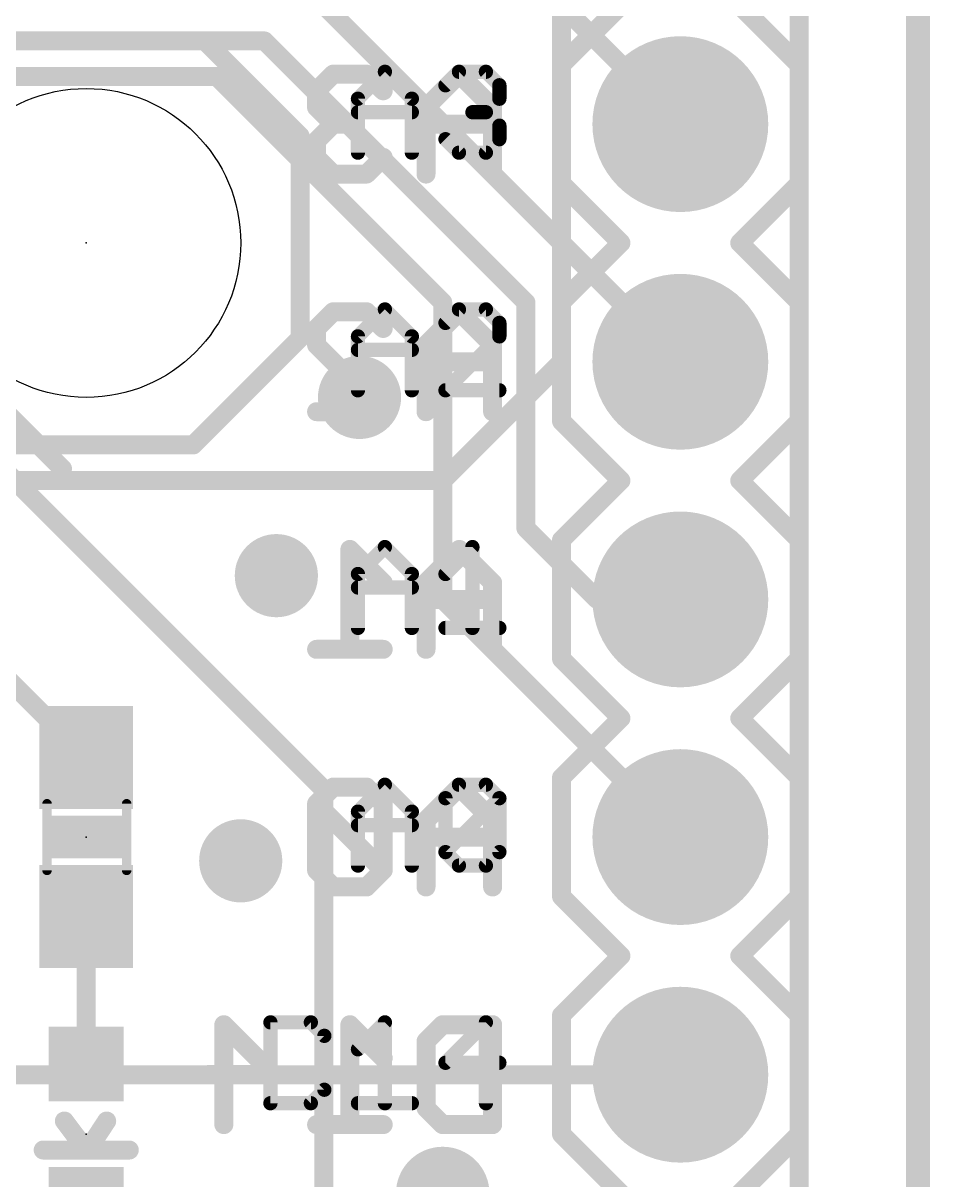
# Model space of a CAD drawing. Extents: x -20 to 87, y -16 to 68.
# Drawn here: x 17.11 to 26.8, y 2.69 to 15.05 of the extents above; entities that cross this region are included whole.
import ezdxf

# ---------------------------------------------------------------- set-up
doc = ezdxf.new("R2010")
doc.units = 0
for name, color, linetype in [('1', 12, 'CONTINUOUS'), ('16', 132, 'CONTINUOUS'), ('17', 110, 'CONTINUOUS'), ('18', 110, 'CONTINUOUS'), ('20', 53, 'CONTINUOUS'), ('21', 41, 'CONTINUOUS'), ('22', 40, 'CONTINUOUS'), ('23', 53, 'CONTINUOUS'), ('51', 53, 'CONTINUOUS')]:
    doc.layers.add(name, color=color, linetype=linetype)

# ---------------------------------------------------------------- blocks, each defined once
blk = doc.blocks.new('RECT')
blk.add_solid([(-0.5, -0.5), (0.5, -0.5), (-0.5, 0.5), (0.5, 0.5)])
blk = doc.blocks.new('ROUNDP')
at = {"const_width": 0.5}
blk.add_lwpolyline([(0, -0.25, 1), (0, 0.25, 1), (0, -0.25)], format="xyb", dxfattribs=at)
blk = doc.blocks.new('PIE')
at = {"const_width": 0.5}
blk.add_lwpolyline([(0, -0.25, 1), (0, 0.25, 1), (0, -0.25)], format="xyb", dxfattribs=at)
blk = doc.blocks.new('ROUNDV')
at = {"const_width": 0.5}
blk.add_lwpolyline([(0, -0.25, 1), (0, 0.25, 1), (0, -0.25)], format="xyb", dxfattribs=at)

msp = doc.modelspace()

# ---------------------------------------------------------------- linework, layer by layer
at = {"layer": '1'}
for points, const_width in [([(26.67, 64.77), (26.67, 0)], 0.254), ([(22.479, 15.621), (24.13, 13.97)], 0.2032), ([(20.32, 15.24), (24.13, 11.43)], 0.2032), ([(16.256, 14.859), (19.685, 14.859)], 0.2032), ([(19.685, 14.859), (22.479, 12.065)], 0.2032), ([(19.177, 14.478), (16.002, 14.478)], 0.2032), ([(21.59, 12.065), (19.177, 14.478)], 0.2032), ([(17.526, 10.287), (15.24, 12.573)], 0.2032), ([(21.59, 8.89), (21.59, 12.065)], 0.2032), ([(22.479, 12.065), (22.479, 9.652)], 0.2032), ([(20.32, 6.858), (15.748, 11.43)], 0.2032), ([(22.479, 9.652), (23.241, 8.89)], 0.2032), ([(24.13, 6.35), (21.59, 8.89)], 0.2032), ([(23.241, 8.89), (24.13, 8.89)], 0.2032), ([(16.725, 8.255), (17.78, 7.2)], 0.2032), ([(20.32, 2.54), (20.32, 6.858)], 0.2032), ([(17.78, 3.925), (17.78, 5.5)], 0.2032)]:
    msp.add_lwpolyline(points, dxfattribs=dict(at, const_width=const_width))
at = {"layer": '1', "const_width": 0.1016}
for points in [[(19.7209, 14.8949, 1), (19.6491, 14.8231)], [(19.685, 14.8082, 1), (19.685, 14.9098)], [(19.2129, 14.5139, 1), (19.1411, 14.4421)], [(19.177, 14.4272, 1), (19.177, 14.5288)], [(24.0941, 13.9341, 1), (24.1659, 14.0059)], [(21.6408, 12.065, 1), (21.5392, 12.065)], [(21.5541, 12.0291, 1), (21.6259, 12.1009)], [(22.5298, 12.065, 1), (22.4282, 12.065)], [(22.4431, 12.0291, 1), (22.5149, 12.1009)], [(24.0941, 11.3941, 1), (24.1659, 11.4659)], [(17.4901, 10.2511, 1), (17.5619, 10.3229)], [(22.5149, 9.6879, 1), (22.4431, 9.6161)], [(22.4282, 9.652, 1), (22.5298, 9.652)], [(21.6259, 8.9259, 1), (21.5541, 8.8541)], [(21.5392, 8.89, 1), (21.6408, 8.89)], [(23.241, 8.9408, 1), (23.241, 8.8392)], [(23.2051, 8.8541, 1), (23.2769, 8.9259)], [(24.13, 8.8392, 1), (24.13, 8.9408)], [(17.7441, 7.1641, 1), (17.8159, 7.2359)], [(20.3708, 6.858, 1), (20.2692, 6.858)], [(20.2841, 6.8221, 1), (20.3559, 6.8939)], [(24.0941, 6.3141, 1), (24.1659, 6.3859)], [(17.8308, 5.5, 1), (17.7292, 5.5)], [(17.7292, 3.925, 1), (17.8308, 3.925)]]:
    msp.add_lwpolyline(points, format="xyb", dxfattribs=at)
at = {"layer": '16'}
for points, const_width in [([(26.67, 64.77), (26.67, 0)], 0.254), ([(22.86, 11.43), (22.86, 21.59)], 0.2032), ([(19.05, 14.859), (16.891, 14.859)], 0.2032), ([(20.066, 13.843), (19.05, 14.859)], 0.2032), ([(20.066, 11.684), (20.066, 13.843)], 0.2032), ([(18.923, 10.541), (20.066, 11.684)], 0.2032), ([(21.59, 10.16), (22.86, 11.43)], 0.2032), ([(16.637, 10.541), (18.923, 10.541)], 0.2032), ([(15.24, 10.16), (21.59, 10.16)], 0.2032), ([(15.24, 3.81), (24.13, 3.81)], 0.2032)]:
    msp.add_lwpolyline(points, dxfattribs=dict(at, const_width=const_width))
at = {"layer": '16', "const_width": 0.1016}
for points in [[(19.0859, 14.8949, 1), (19.0141, 14.8231)], [(19.05, 14.8082, 1), (19.05, 14.9098)], [(20.1168, 13.843, 1), (20.0152, 13.843)], [(20.0301, 13.8071, 1), (20.1019, 13.8789)], [(20.1019, 11.6481, 1), (20.0301, 11.7199)], [(20.0152, 11.684, 1), (20.1168, 11.684)], [(22.8959, 11.3941, 1), (22.8241, 11.4659)], [(22.8092, 11.43, 1), (22.9108, 11.43)], [(18.923, 10.4902, 1), (18.923, 10.5918)], [(18.8871, 10.5769, 1), (18.9589, 10.5051)], [(21.5541, 10.1959, 1), (21.6259, 10.1241)], [(21.59, 10.1092, 1), (21.59, 10.2108)], [(24.13, 3.7592, 1), (24.13, 3.8608)]]:
    msp.add_lwpolyline(points, format="xyb", dxfattribs=at)
at = {"layer": '20', "const_width": 0.2032}
msp.add_lwpolyline([(25.4, 43.18), (25.4, 0)], dxfattribs=at)
at = {"layer": '20'}
msp.add_circle((17.78, 12.7), 1.651, dxfattribs=at)
at = {"layer": '21'}
for points, const_width in [([(22.86, 14.605), (23.495, 15.24)], 0.2032), ([(24.765, 15.24), (25.4, 14.605)], 0.2032), ([(20.6842, 14.2414), (20.9723, 14.5295)], 0.1524), ([(20.9723, 14.5295), (21.2604, 14.2414)], 0.1524), ([(21.6197, 14.3855), (21.7637, 14.5295)], 0.1524), ([(21.7637, 14.5295), (22.0519, 14.5295)], 0.1524), ([(22.0519, 14.5295), (22.1959, 14.3855)], 0.1524), ([(22.86, 13.335), (22.86, 14.605)], 0.2032), ([(25.4, 14.605), (25.4, 13.335)], 0.2032), ([(22.1959, 14.3855), (22.1959, 14.2414)], 0.1524), ([(20.6842, 13.6652), (20.6842, 14.2414)], 0.1524), ([(21.2604, 14.2414), (21.2604, 13.6652)], 0.1524), ([(22.1959, 14.2414), (22.0519, 14.0974)], 0.1524), ([(20.6842, 14.0974), (21.2604, 14.0974)], 0.1524), ([(22.0519, 14.0974), (21.9078, 14.0974)], 0.1524), ([(22.0519, 14.0974), (22.1959, 13.9533)], 0.1524), ([(22.1959, 13.9533), (22.1959, 13.8093)], 0.1524), ([(21.7637, 13.6652), (21.6197, 13.8093)], 0.1524), ([(22.1959, 13.8093), (22.0519, 13.6652)], 0.1524), ([(22.0519, 13.6652), (21.7637, 13.6652)], 0.1524), ([(23.495, 12.7), (22.86, 13.335)], 0.2032), ([(25.4, 13.335), (24.765, 12.7)], 0.2032), ([(22.86, 12.065), (23.495, 12.7)], 0.2032), ([(24.765, 12.7), (25.4, 12.065)], 0.2032), ([(22.86, 10.795), (22.86, 12.065)], 0.2032), ([(25.4, 12.065), (25.4, 10.795)], 0.2032), ([(20.6842, 11.7014), (20.9723, 11.9895)], 0.1524), ([(20.9723, 11.9895), (21.2604, 11.7014)], 0.1524), ([(21.7637, 11.9895), (21.6197, 11.8455)], 0.1524), ([(22.0519, 11.9895), (21.7637, 11.9895)], 0.1524), ([(22.1959, 11.8455), (22.0519, 11.9895)], 0.1524), ([(22.1959, 11.7014), (22.1959, 11.8455)], 0.1524), ([(20.6842, 11.1252), (20.6842, 11.7014)], 0.1524), ([(21.2604, 11.7014), (21.2604, 11.1252)], 0.1524), ([(21.6197, 11.1252), (22.1959, 11.7014)], 0.1524), ([(20.6842, 11.5574), (21.2604, 11.5574)], 0.1524), ([(22.1959, 11.1252), (21.6197, 11.1252)], 0.1524), ([(23.495, 10.16), (22.86, 10.795)], 0.2032), ([(25.4, 10.795), (24.765, 10.16)], 0.2032), ([(23.495, 10.16), (22.86, 9.525)], 0.2032), ([(25.4, 9.525), (24.765, 10.16)], 0.2032), ([(20.6842, 9.1614), (20.9723, 9.4495)], 0.1524), ([(20.9723, 9.4495), (21.2604, 9.1614)], 0.1524), ([(21.6197, 9.1614), (21.9078, 9.4495)], 0.1524), ([(21.9078, 9.4495), (21.9078, 8.5852)], 0.1524), ([(22.86, 8.255), (22.86, 9.525)], 0.2032), ([(25.4, 9.525), (25.4, 8.255)], 0.2032), ([(20.6842, 8.5852), (20.6842, 9.1614)], 0.1524), ([(21.2604, 9.1614), (21.2604, 8.5852)], 0.1524), ([(20.6842, 9.0174), (21.2604, 9.0174)], 0.1524), ([(21.6197, 8.5852), (22.1959, 8.5852)], 0.1524), ([(23.495, 7.62), (22.86, 8.255)], 0.2032), ([(25.4, 8.255), (24.765, 7.62)], 0.2032), ([(22.86, 6.985), (23.495, 7.62)], 0.2032), ([(24.765, 7.62), (25.4, 6.985)], 0.2032), ([(22.86, 5.715), (22.86, 6.985)], 0.2032), ([(25.4, 6.985), (25.4, 5.715)], 0.2032), ([(20.6842, 6.6214), (20.9723, 6.9095)], 0.1524), ([(20.9723, 6.9095), (21.2604, 6.6214)], 0.1524), ([(21.6197, 6.7655), (21.7637, 6.9095)], 0.1524), ([(21.7637, 6.9095), (22.0519, 6.9095)], 0.1524), ([(22.0519, 6.9095), (22.1959, 6.7655)], 0.1524), ([(21.6197, 6.1893), (21.6197, 6.7655)], 0.1524), ([(21.6197, 6.1893), (22.1959, 6.7655)], 0.1524), ([(22.1959, 6.7655), (22.1959, 6.1893)], 0.1524), ([(20.6842, 6.0452), (20.6842, 6.6214)], 0.1524), ([(21.2604, 6.6214), (21.2604, 6.0452)], 0.1524), ([(20.6842, 6.4774), (21.2604, 6.4774)], 0.1524), ([(21.7637, 6.0452), (21.6197, 6.1893)], 0.1524), ([(22.1959, 6.1893), (22.0519, 6.0452)], 0.1524), ([(22.0519, 6.0452), (21.7637, 6.0452)], 0.1524), ([(23.495, 5.08), (22.86, 5.715)], 0.2032), ([(25.4, 5.715), (24.765, 5.08)], 0.2032), ([(22.86, 4.445), (23.495, 5.08)], 0.2032), ([(24.765, 5.08), (25.4, 4.445)], 0.2032), ([(22.86, 3.175), (22.86, 4.445)], 0.2032), ([(25.4, 4.445), (25.4, 3.175)], 0.2032), ([(19.7486, 4.3695), (19.7486, 3.5052)], 0.1524), ([(20.1808, 4.3695), (19.7486, 4.3695)], 0.1524), ([(20.3249, 4.2255), (20.1808, 4.3695)], 0.1524), ([(20.6842, 4.0814), (20.9723, 4.3695)], 0.1524), ([(20.9723, 4.3695), (20.9723, 3.5052)], 0.1524), ([(22.0519, 4.3695), (21.6197, 3.9374)], 0.1524), ([(22.0519, 3.5052), (22.0519, 4.3695)], 0.1524), ([(20.3249, 3.6493), (20.3249, 4.2255)], 0.1524), ([(21.6197, 3.9374), (22.1959, 3.9374)], 0.1524), ([(20.1808, 3.5052), (20.3249, 3.6493)], 0.1524), ([(19.7486, 3.5052), (20.1808, 3.5052)], 0.1524), ([(20.6842, 3.5052), (21.2604, 3.5052)], 0.1524), ([(17.78, 3.005), (17.5462, 3.315)], 0.2032), ([(17.8054, 3.0204), (17.9984, 3.315)], 0.2032), ([(23.495, 2.54), (22.86, 3.175)], 0.2032), ([(25.4, 3.175), (24.765, 2.54)], 0.2032), ([(17.32, 3.005), (17.78, 3.005)], 0.2032), ([(18.24, 3.005), (17.78, 3.005)], 0.2032)]:
    msp.add_lwpolyline(points, dxfattribs=dict(at, const_width=const_width))
for points, const_width in [([(20.9992, 14.5565, 1), (20.9453, 14.5026)], 0.0762), ([(20.9992, 14.5026, 1), (20.9453, 14.5565)], 0.0762), ([(21.7637, 14.5676, 1), (21.7637, 14.4914)], 0.0762), ([(21.7907, 14.5026, 1), (21.7368, 14.5565)], 0.0762), ([(22.0788, 14.5565, 1), (22.0249, 14.5026)], 0.0762), ([(22.0519, 14.4914, 1), (22.0519, 14.5676)], 0.0762), ([(22.9108, 14.605, 1), (22.8092, 14.605)], 0.1016), ([(22.8241, 14.6409, 1), (22.8959, 14.5691)], 0.1016), ([(25.4508, 14.605, 1), (25.3492, 14.605)], 0.1016), ([(25.3641, 14.5691, 1), (25.4359, 14.6409)], 0.1016), ([(21.5927, 14.4124, 1), (21.6466, 14.3585)], 0.0762), ([(22.234, 14.3855, 1), (22.1578, 14.3855)], 0.0762), ([(22.169, 14.3585, 1), (22.2228, 14.4124)], 0.0762), ([(20.6572, 14.2684, 1), (20.7111, 14.2145)], 0.0762), ([(20.7223, 14.2414, 1), (20.6461, 14.2414)], 0.0762), ([(21.2985, 14.2414, 1), (21.2223, 14.2414)], 0.0762), ([(21.2334, 14.2145, 1), (21.2873, 14.2684)], 0.0762), ([(22.1578, 14.2414, 1), (22.234, 14.2414)], 0.0762), ([(22.2228, 14.2145, 1), (22.169, 14.2684)], 0.0762), ([(20.6842, 14.1355, 1), (20.6842, 14.0593)], 0.0762), ([(21.2604, 14.0593, 1), (21.2604, 14.1355)], 0.0762), ([(21.9078, 14.1355, 1), (21.9078, 14.0593)], 0.0762), ([(22.0788, 14.1243, 1), (22.0249, 14.0704)], 0.0762), ([(22.0249, 14.1243, 1), (22.0788, 14.0704)], 0.0762), ([(22.0519, 14.0593, 1), (22.0519, 14.1355)], 0.0762), ([(22.234, 13.9533, 1), (22.1578, 13.9533)], 0.0762), ([(22.169, 13.9264, 1), (22.2228, 13.9803)], 0.0762), ([(21.6466, 13.8362, 1), (21.5927, 13.7823)], 0.0762), ([(22.1578, 13.8093, 1), (22.234, 13.8093)], 0.0762), ([(22.2228, 13.7823, 1), (22.169, 13.8362)], 0.0762), ([(21.7637, 13.7033, 1), (21.7637, 13.6271)], 0.0762), ([(21.7368, 13.6383, 1), (21.7907, 13.6921)], 0.0762), ([(22.0249, 13.6921, 1), (22.0788, 13.6383)], 0.0762), ([(22.0519, 13.6271, 1), (22.0519, 13.7033)], 0.0762), ([(20.6461, 13.6652, 1), (20.7223, 13.6652)], 0.0762), ([(21.2223, 13.6652, 1), (21.2985, 13.6652)], 0.0762), ([(22.8959, 13.3709, 1), (22.8241, 13.2991)], 0.1016), ([(22.8092, 13.335, 1), (22.9108, 13.335)], 0.1016), ([(25.3492, 13.335, 1), (25.4508, 13.335)], 0.1016), ([(25.4359, 13.2991, 1), (25.3641, 13.3709)], 0.1016), ([(23.5309, 12.6641, 1), (23.4591, 12.7359)], 0.1016), ([(23.4591, 12.6641, 1), (23.5309, 12.7359)], 0.1016), ([(24.8009, 12.7359, 1), (24.7291, 12.6641)], 0.1016), ([(24.7291, 12.7359, 1), (24.8009, 12.6641)], 0.1016), ([(22.9108, 12.065, 1), (22.8092, 12.065)], 0.1016), ([(22.8241, 12.1009, 1), (22.8959, 12.0291)], 0.1016), ([(25.4508, 12.065, 1), (25.3492, 12.065)], 0.1016), ([(25.3641, 12.0291, 1), (25.4359, 12.1009)], 0.1016), ([(20.9992, 12.0165, 1), (20.9453, 11.9626)], 0.0762), ([(20.9992, 11.9626, 1), (20.9453, 12.0165)], 0.0762), ([(21.7637, 12.0276, 1), (21.7637, 11.9514)], 0.0762), ([(21.7907, 11.9626, 1), (21.7368, 12.0165)], 0.0762), ([(22.0788, 12.0165, 1), (22.0249, 11.9626)], 0.0762), ([(22.0519, 11.9514, 1), (22.0519, 12.0276)], 0.0762), ([(21.5927, 11.8724, 1), (21.6466, 11.8185)], 0.0762), ([(22.234, 11.8455, 1), (22.1578, 11.8455)], 0.0762), ([(22.169, 11.8185, 1), (22.2228, 11.8724)], 0.0762), ([(20.6572, 11.7284, 1), (20.7111, 11.6745)], 0.0762), ([(20.7223, 11.7014, 1), (20.6461, 11.7014)], 0.0762), ([(21.2985, 11.7014, 1), (21.2223, 11.7014)], 0.0762), ([(21.2334, 11.6745, 1), (21.2873, 11.7284)], 0.0762), ([(22.2228, 11.6745, 1), (22.169, 11.7284)], 0.0762), ([(20.6842, 11.5955, 1), (20.6842, 11.5193)], 0.0762), ([(21.2604, 11.5193, 1), (21.2604, 11.5955)], 0.0762), ([(22.1578, 11.7014, 1), (22.234, 11.7014)], 0.0762), ([(20.6461, 11.1252, 1), (20.7223, 11.1252)], 0.0762), ([(21.2223, 11.1252, 1), (21.2985, 11.1252)], 0.0762), ([(21.6197, 11.1633, 1), (21.6197, 11.0871)], 0.0762), ([(21.5927, 11.1521, 1), (21.6466, 11.0983)], 0.0762), ([(22.1959, 11.0871, 1), (22.1959, 11.1633)], 0.0762), ([(22.8959, 10.8309, 1), (22.8241, 10.7591)], 0.1016), ([(25.4359, 10.7591, 1), (25.3641, 10.8309)], 0.1016), ([(22.8092, 10.795, 1), (22.9108, 10.795)], 0.1016), ([(25.3492, 10.795, 1), (25.4508, 10.795)], 0.1016), ([(23.5309, 10.1241, 1), (23.4591, 10.1959)], 0.1016), ([(23.4591, 10.1241, 1), (23.5309, 10.1959)], 0.1016), ([(24.8009, 10.1959, 1), (24.7291, 10.1241)], 0.1016), ([(24.7291, 10.1959, 1), (24.8009, 10.1241)], 0.1016), ([(20.9992, 9.4765, 1), (20.9453, 9.4226)], 0.0762), ([(20.9992, 9.4226, 1), (20.9453, 9.4765)], 0.0762), ([(21.9459, 9.4495, 1), (21.8697, 9.4495)], 0.0762), ([(21.9347, 9.4226, 1), (21.8809, 9.4765)], 0.0762), ([(22.9108, 9.525, 1), (22.8092, 9.525)], 0.1016), ([(22.8241, 9.5609, 1), (22.8959, 9.4891)], 0.1016), ([(25.4508, 9.525, 1), (25.3492, 9.525)], 0.1016), ([(25.3641, 9.4891, 1), (25.4359, 9.5609)], 0.1016), ([(20.6572, 9.1884, 1), (20.7111, 9.1345)], 0.0762), ([(20.7223, 9.1614, 1), (20.6461, 9.1614)], 0.0762), ([(21.2985, 9.1614, 1), (21.2223, 9.1614)], 0.0762), ([(21.2334, 9.1345, 1), (21.2873, 9.1884)], 0.0762), ([(21.5927, 9.1884, 1), (21.6466, 9.1345)], 0.0762), ([(20.6842, 9.0555, 1), (20.6842, 8.9793)], 0.0762), ([(21.2604, 8.9793, 1), (21.2604, 9.0555)], 0.0762), ([(21.6197, 8.6233, 1), (21.6197, 8.5471)], 0.0762), ([(22.1959, 8.5471, 1), (22.1959, 8.6233)], 0.0762), ([(20.6461, 8.5852, 1), (20.7223, 8.5852)], 0.0762), ([(21.2223, 8.5852, 1), (21.2985, 8.5852)], 0.0762), ([(21.8697, 8.5852, 1), (21.9459, 8.5852)], 0.0762), ([(22.8959, 8.2909, 1), (22.8241, 8.2191)], 0.1016), ([(22.8092, 8.255, 1), (22.9108, 8.255)], 0.1016), ([(25.3492, 8.255, 1), (25.4508, 8.255)], 0.1016), ([(25.4359, 8.2191, 1), (25.3641, 8.2909)], 0.1016), ([(23.5309, 7.5841, 1), (23.4591, 7.6559)], 0.1016), ([(23.4591, 7.5841, 1), (23.5309, 7.6559)], 0.1016), ([(24.8009, 7.6559, 1), (24.7291, 7.5841)], 0.1016), ([(24.7291, 7.6559, 1), (24.8009, 7.5841)], 0.1016), ([(22.9108, 6.985, 1), (22.8092, 6.985)], 0.1016), ([(22.8241, 7.0209, 1), (22.8959, 6.9491)], 0.1016), ([(25.4508, 6.985, 1), (25.3492, 6.985)], 0.1016), ([(25.3641, 6.9491, 1), (25.4359, 7.0209)], 0.1016), ([(20.9992, 6.9365, 1), (20.9453, 6.8826)], 0.0762), ([(20.9992, 6.8826, 1), (20.9453, 6.9365)], 0.0762), ([(21.7637, 6.9476, 1), (21.7637, 6.8714)], 0.0762), ([(21.7907, 6.8826, 1), (21.7368, 6.9365)], 0.0762), ([(22.0788, 6.9365, 1), (22.0249, 6.8826)], 0.0762), ([(22.0519, 6.8714, 1), (22.0519, 6.9476)], 0.0762), ([(21.5927, 6.7924, 1), (21.6466, 6.7385)], 0.0762), ([(21.6578, 6.7655, 1), (21.5816, 6.7655)], 0.0762), ([(22.234, 6.7655, 1), (22.1578, 6.7655)], 0.0762), ([(22.2228, 6.7385, 1), (22.169, 6.7924)], 0.0762), ([(22.169, 6.7385, 1), (22.2228, 6.7924)], 0.0762), ([(20.6572, 6.6484, 1), (20.7111, 6.5945)], 0.0762), ([(20.7223, 6.6214, 1), (20.6461, 6.6214)], 0.0762), ([(21.2985, 6.6214, 1), (21.2223, 6.6214)], 0.0762), ([(21.2334, 6.5945, 1), (21.2873, 6.6484)], 0.0762), ([(20.6842, 6.5155, 1), (20.6842, 6.4393)], 0.0762), ([(21.2604, 6.4393, 1), (21.2604, 6.5155)], 0.0762), ([(21.6466, 6.2162, 1), (21.5927, 6.1623)], 0.0762), ([(21.5927, 6.2162, 1), (21.6466, 6.1623)], 0.0762), ([(21.5816, 6.1893, 1), (21.6578, 6.1893)], 0.0762), ([(22.1578, 6.1893, 1), (22.234, 6.1893)], 0.0762), ([(22.2228, 6.1623, 1), (22.169, 6.2162)], 0.0762), ([(20.6461, 6.0452, 1), (20.7223, 6.0452)], 0.0762), ([(21.2223, 6.0452, 1), (21.2985, 6.0452)], 0.0762), ([(21.7637, 6.0833, 1), (21.7637, 6.0071)], 0.0762), ([(21.7368, 6.0183, 1), (21.7907, 6.0721)], 0.0762), ([(22.0249, 6.0721, 1), (22.0788, 6.0183)], 0.0762), ([(22.0519, 6.0071, 1), (22.0519, 6.0833)], 0.0762), ([(22.8959, 5.7509, 1), (22.8241, 5.6791)], 0.1016), ([(25.4359, 5.6791, 1), (25.3641, 5.7509)], 0.1016), ([(22.8092, 5.715, 1), (22.9108, 5.715)], 0.1016), ([(25.3492, 5.715, 1), (25.4508, 5.715)], 0.1016), ([(23.5309, 5.0441, 1), (23.4591, 5.1159)], 0.1016), ([(23.4591, 5.0441, 1), (23.5309, 5.1159)], 0.1016), ([(24.8009, 5.1159, 1), (24.7291, 5.0441)], 0.1016), ([(24.7291, 5.1159, 1), (24.8009, 5.0441)], 0.1016), ([(22.9108, 4.445, 1), (22.8092, 4.445)], 0.1016), ([(22.8241, 4.4809, 1), (22.8959, 4.4091)], 0.1016), ([(25.4508, 4.445, 1), (25.3492, 4.445)], 0.1016), ([(25.3641, 4.4091, 1), (25.4359, 4.4809)], 0.1016), ([(19.7867, 4.3695, 1), (19.7105, 4.3695)], 0.0762), ([(19.7486, 4.4076, 1), (19.7486, 4.3314)], 0.0762), ([(20.2078, 4.3965, 1), (20.1539, 4.3426)], 0.0762), ([(20.1808, 4.3314, 1), (20.1808, 4.4076)], 0.0762), ([(21.0104, 4.3695, 1), (20.9342, 4.3695)], 0.0762), ([(20.9992, 4.3426, 1), (20.9453, 4.3965)], 0.0762), ([(22.09, 4.3695, 1), (22.0138, 4.3695)], 0.0762), ([(22.0788, 4.3426, 1), (22.0249, 4.3965)], 0.0762), ([(20.363, 4.2255, 1), (20.2868, 4.2255)], 0.0762), ([(20.2979, 4.1985, 1), (20.3518, 4.2524)], 0.0762), ([(20.6572, 4.1084, 1), (20.7111, 4.0545)], 0.0762), ([(21.5927, 3.9643, 1), (21.6466, 3.9104)], 0.0762), ([(21.6197, 3.9755, 1), (21.6197, 3.8993)], 0.0762), ([(22.1959, 3.8993, 1), (22.1959, 3.9755)], 0.0762), ([(20.3518, 3.6223, 1), (20.2979, 3.6762)], 0.0762), ([(20.2868, 3.6493, 1), (20.363, 3.6493)], 0.0762), ([(19.7486, 3.5433, 1), (19.7486, 3.4671)], 0.0762), ([(19.7105, 3.5052, 1), (19.7867, 3.5052)], 0.0762), ([(20.1539, 3.5321, 1), (20.2078, 3.4783)], 0.0762), ([(20.1808, 3.4671, 1), (20.1808, 3.5433)], 0.0762), ([(20.6842, 3.5433, 1), (20.6842, 3.4671)], 0.0762), ([(20.9342, 3.5052, 1), (21.0104, 3.5052)], 0.0762), ([(21.2604, 3.4671, 1), (21.2604, 3.5433)], 0.0762), ([(22.0138, 3.5052, 1), (22.09, 3.5052)], 0.0762), ([(17.5868, 3.3456, 1), (17.5056, 3.2844)], 0.1016), ([(18.0409, 3.2872, 1), (17.9559, 3.3428)], 0.1016), ([(22.8959, 3.2109, 1), (22.8241, 3.1391)], 0.1016), ([(22.8092, 3.175, 1), (22.9108, 3.175)], 0.1016), ([(25.3492, 3.175, 1), (25.4508, 3.175)], 0.1016), ([(25.4359, 3.1391, 1), (25.3641, 3.2109)], 0.1016), ([(17.32, 3.0558, 1), (17.32, 2.9542)], 0.1016), ([(17.78, 3.0558, 1), (17.78, 2.9542)], 0.1016), ([(17.7629, 3.0482, 1), (17.8479, 2.9926)], 0.1016), ([(17.78, 2.9542, 1), (17.78, 3.0558)], 0.1016), ([(18.24, 2.9542, 1), (18.24, 3.0558)], 0.1016), ([(17.7394, 2.9744, 1), (17.8206, 3.0356)], 0.1016)]:
    msp.add_lwpolyline(points, format="xyb", dxfattribs=dict(at, const_width=const_width))
at = {"layer": '22', "const_width": 0.2032}
for points in [[(20.4201, 14.5043), (20.2422, 14.3264)], [(20.7761, 14.5043), (20.4201, 14.5043)], [(20.954, 14.3264), (20.7761, 14.5043)], [(21.7675, 14.5043), (21.4116, 14.1484)], [(22.1234, 14.1484), (21.7675, 14.5043)], [(20.2422, 14.3264), (20.2422, 14.1484)], [(20.2422, 14.1484), (20.4201, 13.9705)], [(21.4116, 14.1484), (21.4116, 13.4366)], [(22.1234, 13.4366), (22.1234, 14.1484)], [(20.4201, 13.9705), (20.2422, 13.7925)], [(20.4201, 13.9705), (20.5981, 13.9705)], [(22.1234, 13.9705), (21.4116, 13.9705)], [(20.2422, 13.7925), (20.2422, 13.6146)], [(20.2422, 13.6146), (20.4201, 13.4366)], [(20.7761, 13.4366), (20.954, 13.6146)], [(20.4201, 13.4366), (20.7761, 13.4366)], [(20.2422, 11.7864), (20.4201, 11.9643)], [(20.4201, 11.9643), (20.7761, 11.9643)], [(20.7761, 11.9643), (20.954, 11.7864)], [(21.7675, 11.9643), (21.4116, 11.6084)], [(22.1234, 11.6084), (21.7675, 11.9643)], [(20.2422, 11.6084), (20.2422, 11.7864)], [(20.954, 10.8966), (20.2422, 11.6084)], [(21.4116, 11.6084), (21.4116, 10.8966)], [(22.1234, 10.8966), (22.1234, 11.6084)], [(22.1234, 11.4305), (21.4116, 11.4305)], [(20.2422, 10.8966), (20.954, 10.8966)], [(20.954, 9.0684), (20.5981, 9.4243)], [(20.5981, 9.4243), (20.5981, 8.3566)], [(21.7675, 9.4243), (21.4116, 9.0684)], [(22.1234, 9.0684), (21.7675, 9.4243)], [(21.4116, 9.0684), (21.4116, 8.3566)], [(22.1234, 8.3566), (22.1234, 9.0684)], [(22.1234, 8.8905), (21.4116, 8.8905)], [(20.954, 8.3566), (20.2422, 8.3566)], [(20.4201, 6.8843), (20.2422, 6.7064)], [(20.7761, 6.8843), (20.4201, 6.8843)], [(20.954, 6.7064), (20.7761, 6.8843)], [(21.7675, 6.8843), (21.4116, 6.5284)], [(22.1234, 6.5284), (21.7675, 6.8843)], [(20.2422, 6.7064), (20.2422, 5.9946)], [(20.954, 5.9946), (20.2422, 6.7064)], [(20.954, 5.9946), (20.954, 6.7064)], [(21.4116, 6.5284), (21.4116, 5.8166)], [(22.1234, 5.8166), (22.1234, 6.5284)], [(22.1234, 6.3505), (21.4116, 6.3505)], [(20.2422, 5.9946), (20.4201, 5.8166)], [(20.7761, 5.8166), (20.954, 5.9946)], [(20.4201, 5.8166), (20.7761, 5.8166)], [(19.2508, 3.2766), (19.2508, 4.3443)], [(19.2508, 4.3443), (19.7846, 3.8105)], [(20.954, 3.9884), (20.5981, 4.3443)], [(20.5981, 4.3443), (20.5981, 3.2766)], [(21.4116, 4.1664), (21.5895, 4.3443)], [(21.5895, 4.3443), (22.1234, 4.3443)], [(22.1234, 4.3443), (22.1234, 3.2766)], [(21.4116, 3.4546), (21.4116, 4.1664)], [(19.7846, 3.8105), (19.0728, 3.8105)], [(21.5895, 3.2766), (21.4116, 3.4546)], [(20.954, 3.2766), (20.2422, 3.2766)], [(22.1234, 3.2766), (21.5895, 3.2766)]]:
    msp.add_lwpolyline(points, dxfattribs=at)
at = {"layer": '22', "const_width": 0.1016}
for points in [[(20.4201, 14.5551, 1), (20.4201, 14.4535)], [(20.4561, 14.4684, 1), (20.3842, 14.5402)], [(20.812, 14.5402, 1), (20.7401, 14.4684)], [(20.7761, 14.4535, 1), (20.7761, 14.5551)], [(21.8034, 14.5402, 1), (21.7316, 14.4684)], [(21.8034, 14.4684, 1), (21.7316, 14.5402)], [(20.293, 14.3264, 1), (20.1914, 14.3264)], [(20.2063, 14.3623, 1), (20.2781, 14.2904)], [(20.9181, 14.2904, 1), (20.9899, 14.3623)], [(20.2781, 14.1843, 1), (20.2063, 14.1125)], [(21.4624, 14.1484, 1), (21.3608, 14.1484)], [(21.3757, 14.1843, 1), (21.4475, 14.1125)], [(22.1742, 14.1484, 1), (22.0726, 14.1484)], [(22.0875, 14.1125, 1), (22.1593, 14.1843)], [(20.1914, 14.1484, 1), (20.293, 14.1484)], [(20.4201, 14.0213, 1), (20.4201, 13.9197)], [(20.4561, 13.9345, 1), (20.3842, 14.0064)], [(20.3842, 13.9345, 1), (20.4561, 14.0064)], [(20.5981, 13.9197, 1), (20.5981, 14.0213)], [(21.4116, 14.0213, 1), (21.4116, 13.9197)], [(22.1234, 13.9197, 1), (22.1234, 14.0213)], [(20.293, 13.7925, 1), (20.1914, 13.7925)], [(20.2063, 13.8284, 1), (20.2781, 13.7566)], [(20.2781, 13.6505, 1), (20.2063, 13.5786)], [(20.1914, 13.6146, 1), (20.293, 13.6146)], [(20.9899, 13.5786, 1), (20.9181, 13.6505)], [(20.4201, 13.4874, 1), (20.4201, 13.3858)], [(20.3842, 13.4007, 1), (20.4561, 13.4725)], [(20.7401, 13.4725, 1), (20.812, 13.4007)], [(20.7761, 13.3858, 1), (20.7761, 13.4874)], [(21.3608, 13.4366, 1), (21.4624, 13.4366)], [(22.0726, 13.4366, 1), (22.1742, 13.4366)], [(20.4201, 12.0151, 1), (20.4201, 11.9135)], [(20.4561, 11.9284, 1), (20.3842, 12.0002)], [(20.812, 12.0002, 1), (20.7401, 11.9284)], [(20.7761, 11.9135, 1), (20.7761, 12.0151)], [(21.8034, 12.0002, 1), (21.7316, 11.9284)], [(21.8034, 11.9284, 1), (21.7316, 12.0002)], [(20.293, 11.7864, 1), (20.1914, 11.7864)], [(20.2063, 11.8223, 1), (20.2781, 11.7504)], [(20.9181, 11.7504, 1), (20.9899, 11.8223)], [(20.2781, 11.6443, 1), (20.2063, 11.5725)], [(20.1914, 11.6084, 1), (20.293, 11.6084)], [(21.4624, 11.6084, 1), (21.3608, 11.6084)], [(21.3757, 11.6443, 1), (21.4475, 11.5725)], [(22.1742, 11.6084, 1), (22.0726, 11.6084)], [(22.0875, 11.5725, 1), (22.1593, 11.6443)], [(21.4116, 11.4813, 1), (21.4116, 11.3797)], [(22.1234, 11.3797, 1), (22.1234, 11.4813)], [(20.2422, 10.9474, 1), (20.2422, 10.8458)], [(20.9181, 10.8607, 1), (20.9899, 10.9325)], [(20.954, 10.8458, 1), (20.954, 10.9474)], [(21.3608, 10.8966, 1), (21.4624, 10.8966)], [(22.0726, 10.8966, 1), (22.1742, 10.8966)], [(20.634, 9.4602, 1), (20.5622, 9.3884)], [(20.6489, 9.4243, 1), (20.5473, 9.4243)], [(21.8034, 9.4602, 1), (21.7316, 9.3884)], [(21.8034, 9.3884, 1), (21.7316, 9.4602)], [(20.9181, 9.0325, 1), (20.9899, 9.1043)], [(21.4624, 9.0684, 1), (21.3608, 9.0684)], [(21.3757, 9.1043, 1), (21.4475, 9.0325)], [(22.1742, 9.0684, 1), (22.0726, 9.0684)], [(22.0875, 9.0325, 1), (22.1593, 9.1043)], [(21.4116, 8.9413, 1), (21.4116, 8.8397)], [(22.1234, 8.8397, 1), (22.1234, 8.9413)], [(20.2422, 8.4074, 1), (20.2422, 8.3058)], [(20.5473, 8.3566, 1), (20.6489, 8.3566)], [(20.954, 8.3058, 1), (20.954, 8.4074)], [(21.3608, 8.3566, 1), (21.4624, 8.3566)], [(22.0726, 8.3566, 1), (22.1742, 8.3566)], [(20.4201, 6.9351, 1), (20.4201, 6.8335)], [(20.4561, 6.8484, 1), (20.3842, 6.9202)], [(20.812, 6.9202, 1), (20.7401, 6.8484)], [(20.7761, 6.8335, 1), (20.7761, 6.9351)], [(21.8034, 6.9202, 1), (21.7316, 6.8484)], [(21.8034, 6.8484, 1), (21.7316, 6.9202)], [(20.293, 6.7064, 1), (20.1914, 6.7064)], [(20.2781, 6.7423, 1), (20.2063, 6.6704)], [(21.0048, 6.7064, 1), (20.9032, 6.7064)], [(20.2063, 6.7423, 1), (20.2781, 6.6704)], [(20.9181, 6.6704, 1), (20.9899, 6.7423)], [(21.4624, 6.5284, 1), (21.3608, 6.5284)], [(21.3757, 6.5643, 1), (21.4475, 6.4925)], [(22.1742, 6.5284, 1), (22.0726, 6.5284)], [(22.0875, 6.4925, 1), (22.1593, 6.5643)], [(21.4116, 6.4013, 1), (21.4116, 6.2997)], [(22.1234, 6.2997, 1), (22.1234, 6.4013)], [(20.2781, 6.0305, 1), (20.2063, 5.9586)], [(20.9899, 5.9586, 1), (20.9181, 6.0305)], [(20.9181, 5.9586, 1), (20.9899, 6.0305)], [(20.1914, 5.9946, 1), (20.293, 5.9946)], [(20.9032, 5.9946, 1), (21.0048, 5.9946)], [(20.4201, 5.8674, 1), (20.4201, 5.7658)], [(20.3842, 5.7807, 1), (20.4561, 5.8525)], [(20.7401, 5.8525, 1), (20.812, 5.7807)], [(20.7761, 5.7658, 1), (20.7761, 5.8674)], [(21.3608, 5.8166, 1), (21.4624, 5.8166)], [(22.0726, 5.8166, 1), (22.1742, 5.8166)], [(19.2867, 4.3802, 1), (19.2148, 4.3084)], [(19.3015, 4.3443, 1), (19.2, 4.3443)], [(20.634, 4.3802, 1), (20.5622, 4.3084)], [(20.6489, 4.3443, 1), (20.5473, 4.3443)], [(21.5895, 4.3951, 1), (21.5895, 4.2935)], [(21.6255, 4.3084, 1), (21.5536, 4.3802)], [(22.1742, 4.3443, 1), (22.0726, 4.3443)], [(22.1234, 4.2935, 1), (22.1234, 4.3951)], [(21.4624, 4.1664, 1), (21.3608, 4.1664)], [(21.3757, 4.2023, 1), (21.4475, 4.1304)], [(20.9181, 3.9525, 1), (20.9899, 4.0243)], [(19.0728, 3.8613, 1), (19.0728, 3.7597)], [(19.7487, 3.7745, 1), (19.8205, 3.8464)], [(19.7846, 3.7597, 1), (19.7846, 3.8613)], [(21.4475, 3.4905, 1), (21.3757, 3.4186)], [(21.3608, 3.4546, 1), (21.4624, 3.4546)], [(20.2422, 3.3274, 1), (20.2422, 3.2258)], [(20.954, 3.2258, 1), (20.954, 3.3274)], [(21.5895, 3.3274, 1), (21.5895, 3.2258)], [(21.5536, 3.2407, 1), (21.6255, 3.3125)], [(22.1234, 3.2258, 1), (22.1234, 3.3274)], [(19.2, 3.2766, 1), (19.3015, 3.2766)], [(20.5473, 3.2766, 1), (20.6489, 3.2766)], [(22.0726, 3.2766, 1), (22.1742, 3.2766)]]:
    msp.add_lwpolyline(points, format="xyb", dxfattribs=at)
at = {"layer": '23'}
for p in [(17.78, 12.7), (17.78, 6.35), (17.78, 3.175)]:
    msp.add_point(p, dxfattribs=at)
at = {"layer": '51', "const_width": 0.1016}
for points in [[(17.361, 6.706), (17.361, 5.994)], [(18.212, 6.706), (18.212, 5.994)]]:
    msp.add_lwpolyline(points, dxfattribs=at)
at = {"layer": '51', "const_width": 0.0508}
for points in [[(17.3864, 6.706, 1), (17.3356, 6.706)], [(18.2374, 6.706, 1), (18.1866, 6.706)], [(17.3356, 5.994, 1), (17.3864, 5.994)], [(18.1866, 5.994, 1), (18.2374, 5.994)]]:
    msp.add_lwpolyline(points, format="xyb", dxfattribs=at)

# ---------------------------------------------------------------- block references
at = {"layer": '1', "xscale": 1.1, "rotation": 270}
for p in [(17.78, 7.2), (17.78, 5.5)]:
    msp.add_blockref('RECT', p, dxfattribs=at)
at = {"layer": '1', "xscale": 0.8, "yscale": 0.8, "rotation": 180}
for p in [(17.78, 3.925), (17.78, 2.425)]:
    msp.add_blockref('RECT', p, dxfattribs=at)
at = {"layer": '1'}
msp.add_blockref('PIE', (21.59, 2.54), dxfattribs=at)
at = {"layer": '17', "xscale": 1.8796, "yscale": 1.8796}
for p in [(24.13, 13.97), (24.13, 13.97), (24.13, 11.43), (24.13, 11.43), (24.13, 8.89), (24.13, 8.89), (24.13, 6.35), (24.13, 6.35), (24.13, 3.81), (24.13, 3.81)]:
    msp.add_blockref('ROUNDP', p, dxfattribs=at)
at = {"layer": '18', "xscale": 0.889, "yscale": 0.889}
for p in [(20.701, 11.049), (20.701, 11.049), (19.812, 9.144), (19.812, 9.144), (19.431, 6.096), (19.431, 6.096)]:
    msp.add_blockref('ROUNDV', p, dxfattribs=at)
at = {"layer": '21', "xscale": 0.4572, "yscale": 0.762, "rotation": 270}
msp.add_blockref('RECT', (17.78, 6.35), dxfattribs=at)
at = {"layer": '51', "rotation": 270}
for p, xscale, yscale in [((24.13, 13.97), 0.508, 0.508), ((24.13, 11.43), 0.508, 0.508), ((24.13, 8.89), 0.508, 0.508), ((17.7851, 6.9382), 0.5001, 0.95), ((24.13, 6.35), 0.508, 0.508), ((17.7851, 5.7698), 0.5001, 0.95), ((24.13, 3.81), 0.508, 0.508)]:
    msp.add_blockref('RECT', p, dxfattribs=dict(at, xscale=xscale, yscale=yscale))

doc.saveas('drawing.dxf')
